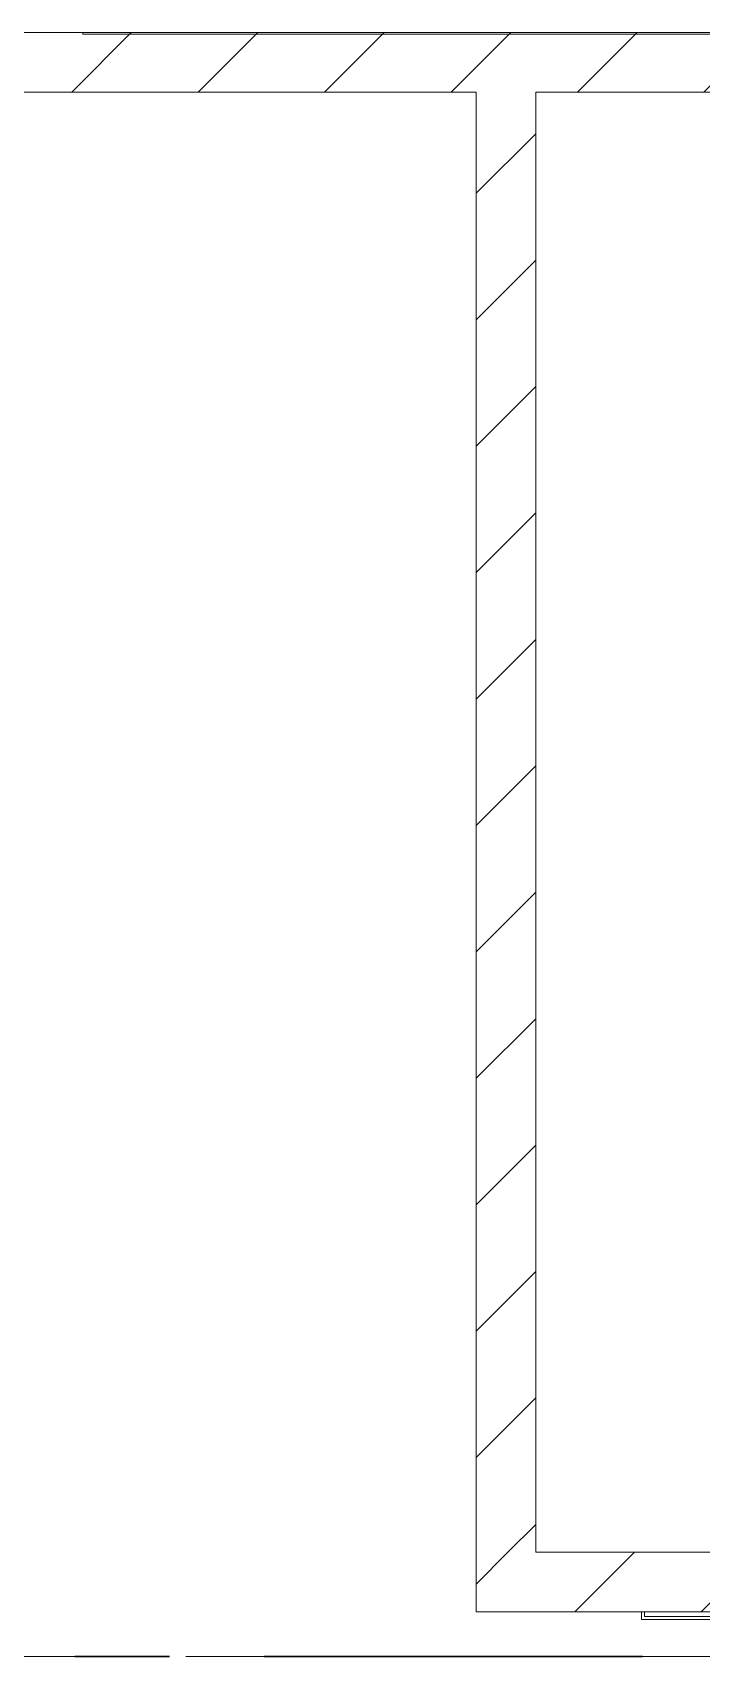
# Model space of a CAD drawing. Header units: millimetres. Extents: x -4000 to 187956, y -58990 to 162485.
# Drawn here: x 53961 to 56206, y 73450 to 78900 of the extents above; entities that cross this region are included whole.
import ezdxf

# ---------------------------------------------------------------- set-up
doc = ezdxf.new("R2010")
doc.units = ezdxf.units.MM
doc.linetypes.add('Grid Line', pattern=[2222.5, 1270, -317.5, 317.5, -317.5])
doc.linetypes.add('Grid Line 12_5mm', pattern=[2150, 1250, -300, 300, -300])
for name, color, linetype, lineweight in [('A-DOOR', 31, 'Continuous', 13), ('A-WALL', 113, 'Continuous', 13), ('A-WALL-PATT', 111, 'Continuous', 13), ('S-GRID', 1, 'Continuous', 30), ('S-STRS', 31, 'Continuous', 9)]:
    doc.layers.add(name, color=color, linetype=linetype, lineweight=lineweight)
pattern_1 = [(45, (0, 0), (-212.132, 212.132), [])]

# ---------------------------------------------------------------- blocks, each defined once
blk = doc.blocks.new('VSC-THANG MÁY 2 - 2700-V697-0_000')
at = {"layer": 'A-DOOR', "color": 171, "lineweight": 15}
for p, q in [((-1875, -85), (-1885, -85)), ((-1885, -110), (-1885, -85)), ((-1875, -85), (-1875, -100)), ((-1875, -100), (-1233, -100)), ((-1538.5, -110), (-1885, -110))]:
    blk.add_line(p, q, dxfattribs=at)
at = {"layer": 'A-DOOR', "color": 5, "lineweight": 15}
for p, q in [((-1885, -85), (-1885, -110)), ((-1875, -100), (-1875, -85)), ((-1233, -100), (-1875, -100)), ((-1885, -110), (-1538.5, -110))]:
    blk.add_line(p, q, dxfattribs=at)
at = {"layer": 'A-DOOR', "color": 161, "lineweight": 15}
blk.add_line((-1885, -85), (-1875, -85), dxfattribs=at)
blk = doc.blocks.new('CMF2_NHAXUONG_A_rvt-1-0_000')
at = {"layer": 'A-WALL-PATT', "lineweight": 9}
h = blk.add_hatch(dxfattribs=at)
h.set_pattern_fill('FP_13', color=250, style=0, pattern_type=2)
h.set_pattern_definition(pattern_1)
h.paths.add_polyline_path([(55450, 78700), (60150, 78700), (60150, 78900), (51050, 78900), (51050, 78700), (52708.6, 78700)])
h = blk.add_hatch(dxfattribs=at)
h.set_pattern_fill('FP_13', color=250, style=0, pattern_type=2)
h.set_pattern_definition(pattern_1)
h.paths.add_polyline_path([(55650, 73799.7), (55650, 78700), (55450, 78700), (55450, 73799.7)])
h = blk.add_hatch(dxfattribs=at)
h.set_pattern_fill('FP_13', color=250, style=0, pattern_type=2)
h.set_pattern_definition(pattern_1)
h.paths.add_polyline_path([(56109.8, 73599.7), (56614.8, 73599.7), (56614.8, 73799.7), (55450, 73799.7), (55450, 73599.7)])
h.paths.add_polyline_path([(60150, 73599.7), (60150, 73799.7), (59314.8, 73799.7), (59314.8, 73599.7), (59511.1, 73599.7)])
at = {"layer": 'A-WALL', "color": 90, "lineweight": 15}
for p, q in [((60150, 78900), (51050, 78900)), ((51050, 78700), (55450, 78700)), ((55450, 78700), (55450, 73799.7)), ((55650, 78700), (60150, 78700)), ((55650, 73799.7), (55650, 78700)), ((55450, 73799.7), (55450, 73599.7)), ((56614.8, 73799.7), (55650, 73799.7)), ((55450, 73599.7), (56614.8, 73599.7))]:
    blk.add_line(p, q, dxfattribs=at)
at = {"layer": 'A-WALL', "color": 35, "lineweight": 15}
for p, q in [((54130, 78900), (52764.8, 78900)), ((52764.8, 78700), (55450, 78700)), ((55450, 78700), (55450, 73799.7)), ((55650, 78700), (60150, 78700)), ((55650, 73799.7), (55650, 78700)), ((55450, 73599.7), (55450, 73799.7)), ((56614.8, 73799.7), (55650, 73799.7)), ((55450, 73599.7), (56004.8, 73599.7)), ((56014.8, 73599.7), (56614.8, 73599.7))]:
    blk.add_line(p, q, dxfattribs=at)
at = {"layer": 'A-WALL', "color": 53, "lineweight": 15}
for p, q in [((59956, 78900), (54130, 78900)), ((56004.8, 73599.7), (56014.8, 73599.7))]:
    blk.add_line(p, q, dxfattribs=at)
at = {"layer": 'S-GRID', "linetype": 'Grid Line 12_5mm', "lineweight": 9}
blk.add_line((-824.3, 73450), (183641.1, 73450), dxfattribs=at)
at = {"layer": 'S-STRS', "color": 252}
for p, q in [((54130, 78900), (54130, 78894.4)), ((54130, 78894.4), (58029.9, 78894.4))]:
    blk.add_line(p, q, dxfattribs=at)
at = {"layer": 'A-DOOR', "color": 250, "lineweight": 9}
blk.add_blockref('VSC-THANG MÁY 2 - 2700-V697-0_000', (57889.8, 73684.7), dxfattribs=at)

msp = doc.modelspace()

# ---------------------------------------------------------------- block references
at = {"lineweight": 5}
msp.add_blockref('CMF2_NHAXUONG_A_rvt-1-0_000', (0, 0), dxfattribs=at)

# ---------------------------------------------------------------- next in the draw order: linework, layer by layer
at = {"layer": 'S-GRID', "linetype": 'Grid Line'}
msp.add_line((-824.3, 73450), (183641.1, 73450), dxfattribs=at)

doc.saveas('drawing.dxf')
